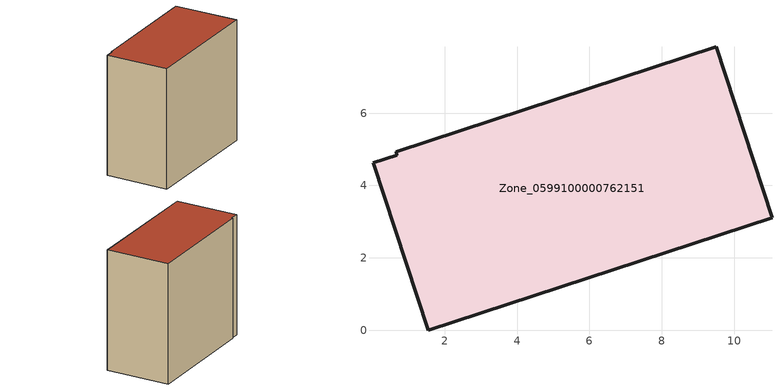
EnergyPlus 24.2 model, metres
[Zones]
Zone_0599100000762151
 floor ground (C_G): 0.03,4.63 0.67,4.83 0.66,4.94 9.51,7.83 11.05,3.11 1.54,0 z3.81
 wall outside (C_F): 1.54,0 11.05,3.11 9.51,7.83 0.66,4.94 0.67,4.83 0.03,4.63 1.54,0 z3.81:13.15
 roof outside (C_R): 0.67,4.83 0.03,4.63 1.54,0 11.05,3.11 9.51,7.83 0.66,4.94 z13.15
[BUILDING]
Pand.0599100000762151: North Axis=0; Terrain=City; Loads Convergence Tolerance Value=0.04; Temperature Convergence Tolerance Value=0.4; Solar Distribution=FullExterior; Maximum Number of Warmup Days=25; Minimum Number of Warmup Days=1
[Site:Location]
Rotterdam.The.Hague.AP_ZH_NLD Design_Conditions: Latitude=51.96; Longitude=4.45; Time Zone=1; Elevation=-4.5
[SITE:GROUNDTEMPERATURE:BUILDINGSURFACE]
18, 18, 18, 18, 18, 18, 18, 18, 18, 18, 18, 18
[MATERIAL] Thermal Absorptance=0.9; Solar Absorptance=0.7; Visible Absorptance=0.7
Name | Roughness | Thickness | Conductivity | Density | Specific Heat
G.TC.2006-2014 | MediumSmooth | 0.15 | 0.06 | 540 | 1210
F.TC.2006-2014 | Rough | 0.3 | 0.12 | 1920 | 840
R.TC.2006-2014 | MediumRough | 0.2 | 0.08 | 1500 | 1000
[CONSTRUCTION]
C_G: G.TC.2006-2014
C_F: F.TC.2006-2014
C_R: R.TC.2006-2014
[ZONE]
Zone_0599100000762151: Type=1; Multiplier=1; Ceiling Height=Autocalculate; Volume=Autocalculate; Floor Area=autocalculate; Part of Total Floor Area=Yes
[ZONEINFILTRATION:DESIGNFLOWRATE]
Infil_Zone_0599100000762151: Zone or ZoneList or Space or SpaceList=Zone_0599100000762151; Schedule=AlwaysOn; Design Flow Rate Calculation Method=Flow/Area; Flow Rate per Floor Area=0.0015; Constant Term Coefficient=1; Temperature Term Coefficient=0; Velocity Term Coefficient=0; Velocity Squared Term Coefficient=0
[HVACTEMPLATE:ZONE:IDEALLOADSAIRSYSTEM]
Zone_0599100000762151: Maximum Heating Supply Air Temperature=50; Minimum Cooling Supply Air Temperature=13; Maximum Heating Supply Air Humidity Ratio=0.0156; Minimum Cooling Supply Air Humidity Ratio=0.0077; Heating Limit=NoLimit; Cooling Limit=NoLimit; Dehumidification Control Type=ConstantSensibleHeatRatio; Cooling Sensible Heat Ratio=0.7; Dehumidification Setpoint=60; Humidification Control Type=None; Humidification Setpoint=30; Outdoor Air Method=None; Outdoor Air Flow Rate per Person=0.00944; Outdoor Air Flow Rate per Zone Floor Area=0; Outdoor Air Flow Rate per Zone=0; Demand Controlled Ventilation Type=None; Outdoor Air Economizer Type=NoEconomizer; Heat Recovery Type=None; Sensible Heat Recovery Effectiveness=0.7; Latent Heat Recovery Effectiveness=0.65
[ZONECONTROL:THERMOSTAT]
ThermostatControl_Zone_0599100000762151: Zone or ZoneList=Zone_0599100000762151; Control Type Schedule=DualSetpointControlType; Control 1=Thermostat_Zone_0599100000762151; Temperature Difference Between Cutout And Setpoint=0
[THERMOSTATSETPOINT:DUALSETPOINT]
Thermostat_Zone_0599100000762151: Heating Setpoint Temperature Schedule=HeatingSetpoint_Zone_0599100000762151; Cooling Setpoint Temperature Schedule=CoolingSetpoint_Zone_0599100000762151
[SCHEDULE:COMPACT]
HeatingSetpoint_Zone_0599100000762151: Through: 12/31, For: AllDays, Until: 24:00, 21
CoolingSetpoint_Zone_0599100000762151: Through: 12/31, For: AllDays, Until: 24:00, 24
DualSetpointControlType: Through: 12/31, For: AllDays, Until: 24:00, 4
AlwaysOn: Through: 12/31, For: AllDays, Until: 24:00, 1
